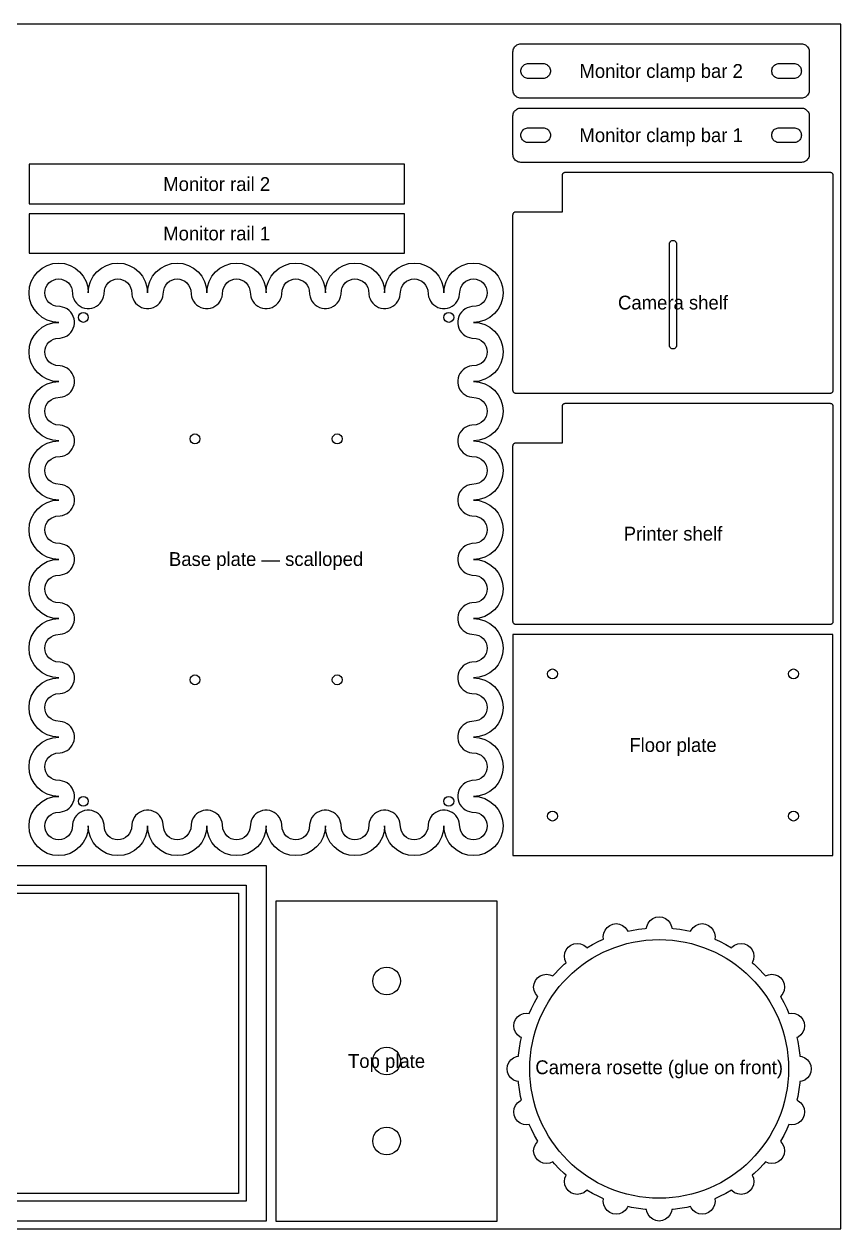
# Model space of a CAD drawing. Header units: millimetres. Extents: x 0 to 2440, y 0 to 1257.
# Drawn here: x 1613 to 2440, y 0 to 1220 of the extents above; entities that cross this region are included whole.
import ezdxf
from ezdxf.enums import TextEntityAlignment as Align

# ---------------------------------------------------------------- set-up
doc = ezdxf.new("R2010")
doc.units = ezdxf.units.MM
for name, color, linetype in [('CUT_INSIDE', 5, 'Continuous'), ('CUT_OUTSIDE', 1, 'Continuous'), ('DRILL_10', 4, 'Continuous'), ('ENGRAVE_V', 2, 'Continuous'), ('LABELS', 7, 'Continuous'), ('SHEET', 8, 'Continuous')]:
    doc.layers.add(name, color=color, linetype=linetype)

msp = doc.modelspace()

# ---------------------------------------------------------------- linework, layer by layer
at = {"layer": 'CUT_INSIDE'}
for points in [[(2138.5, 1180), (2139.479, 1179.936), (2140.441, 1179.744), (2141.37, 1179.429), (2142.25, 1178.995), (2143.066, 1178.45), (2143.803, 1177.803), (2144.45, 1177.066), (2144.995, 1176.25), (2145.429, 1175.37), (2145.744, 1174.441), (2145.936, 1173.479), (2146, 1172.5), (2145.936, 1171.521), (2145.744, 1170.559), (2145.429, 1169.63), (2144.995, 1168.75), (2144.45, 1167.934), (2143.803, 1167.197), (2143.066, 1166.55), (2142.25, 1166.005), (2141.37, 1165.571), (2140.441, 1165.256), (2139.479, 1165.064), (2138.5, 1165), (2123.5, 1165), (2122.521, 1165.064), (2121.559, 1165.256), (2120.63, 1165.571), (2119.75, 1166.005), (2118.934, 1166.55), (2118.197, 1167.197), (2117.55, 1167.934), (2117.005, 1168.75), (2116.571, 1169.63), (2116.256, 1170.559), (2116.064, 1171.521), (2116, 1172.5), (2116.064, 1173.479), (2116.256, 1174.441), (2116.571, 1175.37), (2117.005, 1176.25), (2117.55, 1177.066), (2118.197, 1177.803), (2118.934, 1178.45), (2119.75, 1178.995), (2120.63, 1179.429), (2121.559, 1179.744), (2122.521, 1179.936), (2123.5, 1180)], [(2392.5, 1180), (2393.479, 1179.936), (2394.441, 1179.744), (2395.37, 1179.429), (2396.25, 1178.995), (2397.066, 1178.45), (2397.803, 1177.803), (2398.45, 1177.066), (2398.995, 1176.25), (2399.429, 1175.37), (2399.744, 1174.441), (2399.936, 1173.479), (2400, 1172.5), (2399.936, 1171.521), (2399.744, 1170.559), (2399.429, 1169.63), (2398.995, 1168.75), (2398.45, 1167.934), (2397.803, 1167.197), (2397.066, 1166.55), (2396.25, 1166.005), (2395.37, 1165.571), (2394.441, 1165.256), (2393.479, 1165.064), (2392.5, 1165), (2377.5, 1165), (2376.521, 1165.064), (2375.559, 1165.256), (2374.63, 1165.571), (2373.75, 1166.005), (2372.934, 1166.55), (2372.197, 1167.197), (2371.55, 1167.934), (2371.005, 1168.75), (2370.571, 1169.63), (2370.256, 1170.559), (2370.064, 1171.521), (2370, 1172.5), (2370.064, 1173.479), (2370.256, 1174.441), (2370.571, 1175.37), (2371.005, 1176.25), (2371.55, 1177.066), (2372.197, 1177.803), (2372.934, 1178.45), (2373.75, 1178.995), (2374.63, 1179.429), (2375.559, 1179.744), (2376.521, 1179.936), (2377.5, 1180)], [(2138.5, 1115), (2139.479, 1114.936), (2140.441, 1114.744), (2141.37, 1114.429), (2142.25, 1113.995), (2143.066, 1113.45), (2143.803, 1112.803), (2144.45, 1112.066), (2144.995, 1111.25), (2145.429, 1110.37), (2145.744, 1109.441), (2145.936, 1108.479), (2146, 1107.5), (2145.936, 1106.521), (2145.744, 1105.559), (2145.429, 1104.63), (2144.995, 1103.75), (2144.45, 1102.934), (2143.803, 1102.197), (2143.066, 1101.55), (2142.25, 1101.005), (2141.37, 1100.571), (2140.441, 1100.256), (2139.479, 1100.064), (2138.5, 1100), (2123.5, 1100), (2122.521, 1100.064), (2121.559, 1100.256), (2120.63, 1100.571), (2119.75, 1101.005), (2118.934, 1101.55), (2118.197, 1102.197), (2117.55, 1102.934), (2117.005, 1103.75), (2116.571, 1104.63), (2116.256, 1105.559), (2116.064, 1106.521), (2116, 1107.5), (2116.064, 1108.479), (2116.256, 1109.441), (2116.571, 1110.37), (2117.005, 1111.25), (2117.55, 1112.066), (2118.197, 1112.803), (2118.934, 1113.45), (2119.75, 1113.995), (2120.63, 1114.429), (2121.559, 1114.744), (2122.521, 1114.936), (2123.5, 1115)], [(2392.5, 1115), (2393.479, 1114.936), (2394.441, 1114.744), (2395.37, 1114.429), (2396.25, 1113.995), (2397.066, 1113.45), (2397.803, 1112.803), (2398.45, 1112.066), (2398.995, 1111.25), (2399.429, 1110.37), (2399.744, 1109.441), (2399.936, 1108.479), (2400, 1107.5), (2399.936, 1106.521), (2399.744, 1105.559), (2399.429, 1104.63), (2398.995, 1103.75), (2398.45, 1102.934), (2397.803, 1102.197), (2397.066, 1101.55), (2396.25, 1101.005), (2395.37, 1100.571), (2394.441, 1100.256), (2393.479, 1100.064), (2392.5, 1100), (2377.5, 1100), (2376.521, 1100.064), (2375.559, 1100.256), (2374.63, 1100.571), (2373.75, 1101.005), (2372.934, 1101.55), (2372.197, 1102.197), (2371.55, 1102.934), (2371.005, 1103.75), (2370.571, 1104.63), (2370.256, 1105.559), (2370.064, 1106.521), (2370, 1107.5), (2370.064, 1108.479), (2370.256, 1109.441), (2370.571, 1110.37), (2371.005, 1111.25), (2371.55, 1112.066), (2372.197, 1112.803), (2372.934, 1113.45), (2373.75, 1113.995), (2374.63, 1114.429), (2375.559, 1114.744), (2376.521, 1114.936), (2377.5, 1115)], [(2266.5, 997.5), (2266.53, 997.957), (2266.619, 998.406), (2266.766, 998.839), (2266.969, 999.25), (2267.223, 999.631), (2267.525, 999.975), (2267.869, 1000.277), (2268.25, 1000.531), (2268.661, 1000.734), (2269.094, 1000.881), (2269.543, 1000.97), (2270, 1001), (2270.457, 1000.97), (2270.906, 1000.881), (2271.339, 1000.734), (2271.75, 1000.531), (2272.131, 1000.277), (2272.475, 999.975), (2272.777, 999.631), (2273.031, 999.25), (2273.234, 998.839), (2273.381, 998.406), (2273.47, 997.957), (2273.5, 997.5), (2273.5, 894.5), (2273.47, 894.043), (2273.381, 893.594), (2273.234, 893.161), (2273.031, 892.75), (2272.777, 892.369), (2272.475, 892.025), (2272.131, 891.723), (2271.75, 891.469), (2271.339, 891.266), (2270.906, 891.119), (2270.457, 891.03), (2270, 891), (2269.543, 891.03), (2269.094, 891.119), (2268.661, 891.266), (2268.25, 891.469), (2267.869, 891.723), (2267.525, 892.025), (2267.223, 892.369), (2266.969, 892.75), (2266.766, 893.161), (2266.619, 893.594), (2266.53, 894.043), (2266.5, 894.5)]]:
    msp.add_lwpolyline(points, close=True, dxfattribs=at)
for centre, radius in [((2255.99, 162), 131), ((1979.99, 251), 14), ((1979.99, 170), 14), ((1979.99, 89), 14)]:
    msp.add_circle(centre, radius, dxfattribs=at)
at = {"layer": 'CUT_OUTSIDE'}
for points in [[(2408, 1153), (2407.932, 1151.956), (2407.727, 1150.929), (2407.391, 1149.939), (2406.928, 1149), (2406.347, 1148.13), (2405.657, 1147.343), (2404.87, 1146.653), (2404, 1146.072), (2403.061, 1145.609), (2402.071, 1145.273), (2401.044, 1145.068), (2400, 1145), (2116, 1145), (2114.956, 1145.068), (2113.929, 1145.273), (2112.939, 1145.609), (2112, 1146.072), (2111.13, 1146.653), (2110.343, 1147.343), (2109.653, 1148.13), (2109.072, 1149), (2108.609, 1149.939), (2108.273, 1150.929), (2108.068, 1151.956), (2108, 1153), (2108, 1192), (2108.068, 1193.044), (2108.273, 1194.071), (2108.609, 1195.061), (2109.072, 1196), (2109.653, 1196.87), (2110.343, 1197.657), (2111.13, 1198.347), (2112, 1198.928), (2112.939, 1199.391), (2113.929, 1199.727), (2114.956, 1199.932), (2116, 1200), (2400, 1200), (2401.044, 1199.932), (2402.071, 1199.727), (2403.061, 1199.391), (2404, 1198.928), (2404.87, 1198.347), (2405.657, 1197.657), (2406.347, 1196.87), (2406.928, 1196), (2407.391, 1195.061), (2407.727, 1194.071), (2407.932, 1193.044), (2408, 1192)], [(2408, 1088), (2407.932, 1086.956), (2407.727, 1085.929), (2407.391, 1084.939), (2406.928, 1084), (2406.347, 1083.13), (2405.657, 1082.343), (2404.87, 1081.653), (2404, 1081.072), (2403.061, 1080.609), (2402.071, 1080.273), (2401.044, 1080.068), (2400, 1080), (2116, 1080), (2114.956, 1080.068), (2113.929, 1080.273), (2112.939, 1080.609), (2112, 1081.072), (2111.13, 1081.653), (2110.343, 1082.343), (2109.653, 1083.13), (2109.072, 1084), (2108.609, 1084.939), (2108.273, 1085.929), (2108.068, 1086.956), (2108, 1088), (2108, 1127), (2108.068, 1128.044), (2108.273, 1129.071), (2108.609, 1130.061), (2109.072, 1131), (2109.653, 1131.87), (2110.343, 1132.657), (2111.13, 1133.347), (2112, 1133.928), (2112.939, 1134.391), (2113.929, 1134.727), (2114.956, 1134.932), (2116, 1135), (2400, 1135), (2401.044, 1134.932), (2402.071, 1134.727), (2403.061, 1134.391), (2404, 1133.928), (2404.87, 1133.347), (2405.657, 1132.657), (2406.347, 1131.87), (2406.928, 1131), (2407.391, 1130.061), (2407.727, 1129.071), (2407.932, 1128.044), (2408, 1127)], [(1998, 1038), (1998, 1078), (1618, 1078), (1618, 1038)], [(2157.997, 1030.003), (2158, 1030.074), (2158, 1067), (2158.014, 1067.294), (2158.058, 1067.585), (2158.129, 1067.871), (2158.228, 1068.148), (2158.354, 1068.414), (2158.506, 1068.667), (2158.681, 1068.903), (2158.879, 1069.121), (2159.097, 1069.319), (2159.333, 1069.494), (2159.586, 1069.646), (2159.852, 1069.772), (2160.129, 1069.871), (2160.415, 1069.942), (2160.706, 1069.986), (2161, 1070), (2429, 1070), (2429.294, 1069.986), (2429.585, 1069.942), (2429.871, 1069.871), (2430.148, 1069.772), (2430.414, 1069.646), (2430.667, 1069.494), (2430.903, 1069.319), (2431.121, 1069.121), (2431.319, 1068.903), (2431.494, 1068.667), (2431.646, 1068.414), (2431.772, 1068.148), (2431.871, 1067.871), (2431.942, 1067.585), (2431.986, 1067.294), (2432, 1067), (2432, 849), (2431.986, 848.706), (2431.942, 848.415), (2431.871, 848.129), (2431.772, 847.852), (2431.646, 847.586), (2431.494, 847.333), (2431.319, 847.097), (2431.121, 846.879), (2430.903, 846.681), (2430.667, 846.506), (2430.414, 846.354), (2430.148, 846.228), (2429.871, 846.129), (2429.585, 846.058), (2429.294, 846.014), (2429, 846), (2111, 846), (2110.706, 846.014), (2110.415, 846.058), (2110.129, 846.129), (2109.852, 846.228), (2109.586, 846.354), (2109.333, 846.506), (2109.097, 846.681), (2108.879, 846.879), (2108.681, 847.097), (2108.506, 847.333), (2108.354, 847.586), (2108.228, 847.852), (2108.129, 848.129), (2108.058, 848.415), (2108.014, 848.706), (2108, 849), (2108, 1027), (2108.014, 1027.294), (2108.058, 1027.585), (2108.129, 1027.871), (2108.228, 1028.148), (2108.354, 1028.414), (2108.506, 1028.667), (2108.681, 1028.903), (2108.879, 1029.121), (2109.097, 1029.319), (2109.333, 1029.494), (2109.586, 1029.646), (2109.852, 1029.772), (2110.129, 1029.871), (2110.415, 1029.942), (2110.706, 1029.986), (2111, 1030), (2157.926, 1030)], [(1998, 988), (1998, 1028), (1618, 1028), (1618, 988)], [(2092.944, 664.667), (2095.716, 659.481), (2097.424, 653.853), (2098, 648), (2097.424, 642.147), (2095.716, 636.519), (2092.944, 631.333), (2089.213, 626.787), (2084.667, 623.056), (2079.481, 620.284), (2073.853, 618.576), (2068, 618), (2073.853, 617.424), (2079.481, 615.716), (2084.667, 612.944), (2089.213, 609.213), (2092.944, 604.667), (2095.716, 599.481), (2097.424, 593.853), (2098, 588), (2097.424, 582.147), (2095.716, 576.519), (2092.944, 571.333), (2089.213, 566.787), (2084.667, 563.056), (2079.481, 560.284), (2073.853, 558.576), (2068, 558), (2073.853, 557.424), (2079.481, 555.716), (2084.667, 552.944), (2089.213, 549.213), (2092.944, 544.667), (2095.716, 539.481), (2097.424, 533.853), (2098, 528), (2097.424, 522.147), (2095.716, 516.519), (2092.944, 511.333), (2089.213, 506.787), (2084.667, 503.056), (2079.481, 500.284), (2073.853, 498.576), (2068, 498), (2073.853, 497.424), (2079.481, 495.716), (2084.667, 492.944), (2089.213, 489.213), (2092.944, 484.667), (2095.716, 479.481), (2097.424, 473.853), (2098, 468), (2097.424, 462.147), (2095.716, 456.519), (2092.944, 451.333), (2089.213, 446.787), (2084.667, 443.056), (2079.481, 440.284), (2073.853, 438.576), (2068, 438), (2073.853, 437.424), (2079.481, 435.716), (2084.667, 432.944), (2089.213, 429.213), (2092.944, 424.667), (2095.716, 419.481), (2097.424, 413.853), (2098, 408), (2097.424, 402.147), (2095.716, 396.519), (2092.944, 391.333), (2089.213, 386.787), (2084.667, 383.056), (2079.481, 380.284), (2073.853, 378.576), (2068, 378), (2062.147, 378.576), (2056.519, 380.284), (2051.333, 383.056), (2046.787, 386.787), (2043.056, 391.333), (2040.284, 396.519), (2038.576, 402.147), (2038, 408), (2037.424, 402.147), (2035.716, 396.519), (2032.944, 391.333), (2029.213, 386.787), (2024.667, 383.056), (2019.481, 380.284), (2013.853, 378.576), (2008, 378), (2002.147, 378.576), (1996.519, 380.284), (1991.333, 383.056), (1986.787, 386.787), (1983.056, 391.333), (1980.284, 396.519), (1978.576, 402.147), (1978, 408), (1977.424, 402.147), (1975.716, 396.519), (1972.944, 391.333), (1969.213, 386.787), (1964.667, 383.056), (1959.481, 380.284), (1953.853, 378.576), (1948, 378), (1942.147, 378.576), (1936.519, 380.284), (1931.333, 383.056), (1926.787, 386.787), (1923.056, 391.333), (1920.284, 396.519), (1918.576, 402.147), (1918, 408), (1917.424, 402.147), (1915.716, 396.519), (1912.944, 391.333), (1909.213, 386.787), (1904.667, 383.056), (1899.481, 380.284), (1893.853, 378.576), (1888, 378), (1882.147, 378.576), (1876.519, 380.284), (1871.333, 383.056), (1866.787, 386.787), (1863.056, 391.333), (1860.284, 396.519), (1858.576, 402.147), (1858, 408), (1857.424, 402.147), (1855.716, 396.519), (1852.944, 391.333), (1849.213, 386.787), (1844.667, 383.056), (1839.481, 380.284), (1833.853, 378.576), (1828, 378), (1822.147, 378.576), (1816.519, 380.284), (1811.333, 383.056), (1806.787, 386.787), (1803.056, 391.333), (1800.284, 396.519), (1798.576, 402.147), (1798, 408), (1797.424, 402.147), (1795.716, 396.519), (1792.944, 391.333), (1789.213, 386.787), (1784.667, 383.056), (1779.481, 380.284), (1773.853, 378.576), (1768, 378), (1762.147, 378.576), (1756.519, 380.284), (1751.333, 383.056), (1746.787, 386.787), (1743.056, 391.333), (1740.284, 396.519), (1738.576, 402.147), (1738, 408), (1737.424, 402.147), (1735.716, 396.519), (1732.944, 391.333), (1729.213, 386.787), (1724.667, 383.056), (1719.481, 380.284), (1713.853, 378.576), (1708, 378), (1702.147, 378.576), (1696.519, 380.284), (1691.333, 383.056), (1686.787, 386.787), (1683.056, 391.333), (1680.284, 396.519), (1678.576, 402.147), (1678, 408), (1677.424, 402.147), (1675.716, 396.519), (1672.944, 391.333), (1669.213, 386.787), (1664.667, 383.056), (1659.481, 380.284), (1653.853, 378.576), (1648, 378), (1642.147, 378.576), (1636.519, 380.284), (1631.333, 383.056), (1626.787, 386.787), (1623.056, 391.333), (1620.284, 396.519), (1618.576, 402.147), (1618, 408), (1618.576, 413.853), (1620.284, 419.481), (1623.056, 424.667), (1626.787, 429.213), (1631.333, 432.944), (1636.519, 435.716), (1642.147, 437.424), (1648, 438), (1642.147, 438.576), (1636.519, 440.284), (1631.333, 443.056), (1626.787, 446.787), (1623.056, 451.333), (1620.284, 456.519), (1618.576, 462.147), (1618, 468), (1618.576, 473.853), (1620.284, 479.481), (1623.056, 484.667), (1626.787, 489.213), (1631.333, 492.944), (1636.519, 495.716), (1642.147, 497.424), (1648, 498), (1642.147, 498.576), (1636.519, 500.284), (1631.333, 503.056), (1626.787, 506.787), (1623.056, 511.333), (1620.284, 516.519), (1618.576, 522.147), (1618, 528), (1618.576, 533.853), (1620.284, 539.481), (1623.056, 544.667), (1626.787, 549.213), (1631.333, 552.944), (1636.519, 555.716), (1642.147, 557.424), (1648, 558), (1642.147, 558.576), (1636.519, 560.284), (1631.333, 563.056), (1626.787, 566.787), (1623.056, 571.333), (1620.284, 576.519), (1618.576, 582.147), (1618, 588), (1618.576, 593.853), (1620.284, 599.481), (1623.056, 604.667), (1626.787, 609.213), (1631.333, 612.944), (1636.519, 615.716), (1642.147, 617.424), (1648, 618), (1642.147, 618.576), (1636.519, 620.284), (1631.333, 623.056), (1626.787, 626.787), (1623.056, 631.333), (1620.284, 636.519), (1618.576, 642.147), (1618, 648), (1618.576, 653.853), (1620.284, 659.481), (1623.056, 664.667), (1626.787, 669.213), (1631.333, 672.944), (1636.519, 675.716), (1642.147, 677.424), (1648, 678), (1642.147, 678.576), (1636.519, 680.284), (1631.333, 683.056), (1626.787, 686.787), (1623.056, 691.333), (1620.284, 696.519), (1618.576, 702.147), (1618, 708), (1618.576, 713.853), (1620.284, 719.481), (1623.056, 724.667), (1626.787, 729.213), (1631.333, 732.944), (1636.519, 735.716), (1642.147, 737.424), (1648, 738), (1642.147, 738.576), (1636.519, 740.284), (1631.333, 743.056), (1626.787, 746.787), (1623.056, 751.333), (1620.284, 756.519), (1618.576, 762.147), (1618, 768), (1618.576, 773.853), (1620.284, 779.481), (1623.056, 784.667), (1626.787, 789.213), (1631.333, 792.944), (1636.519, 795.716), (1642.147, 797.424), (1648, 798), (1642.147, 798.576), (1636.519, 800.284), (1631.333, 803.056), (1626.787, 806.787), (1623.056, 811.333), (1620.284, 816.519), (1618.576, 822.147), (1618, 828), (1618.576, 833.853), (1620.284, 839.481), (1623.056, 844.667), (1626.787, 849.213), (1631.333, 852.944), (1636.519, 855.716), (1642.147, 857.424), (1648, 858), (1642.147, 858.576), (1636.519, 860.284), (1631.333, 863.056), (1626.787, 866.787), (1623.056, 871.333), (1620.284, 876.519), (1618.576, 882.147), (1618, 888), (1618.576, 893.853), (1620.284, 899.481), (1623.056, 904.667), (1626.787, 909.213), (1631.333, 912.944), (1636.519, 915.716), (1642.147, 917.424), (1648, 918), (1642.147, 918.576), (1636.519, 920.284), (1631.333, 923.056), (1626.787, 926.787), (1623.056, 931.333), (1620.284, 936.519), (1618.576, 942.147), (1618, 948), (1618.576, 953.853), (1620.284, 959.481), (1623.056, 964.667), (1626.787, 969.213), (1631.333, 972.944), (1636.519, 975.716), (1642.147, 977.424), (1648, 978), (1653.853, 977.424), (1659.481, 975.716), (1664.667, 972.944), (1669.213, 969.213), (1672.944, 964.667), (1675.716, 959.481), (1677.424, 953.853), (1678, 948), (1678.576, 953.853), (1680.284, 959.481), (1683.056, 964.667), (1686.787, 969.213), (1691.333, 972.944), (1696.519, 975.716), (1702.147, 977.424), (1708, 978), (1713.853, 977.424), (1719.481, 975.716), (1724.667, 972.944), (1729.213, 969.213), (1732.944, 964.667), (1735.716, 959.481), (1737.424, 953.853), (1738, 948), (1738.576, 953.853), (1740.284, 959.481), (1743.056, 964.667), (1746.787, 969.213), (1751.333, 972.944), (1756.519, 975.716), (1762.147, 977.424), (1768, 978), (1773.853, 977.424), (1779.481, 975.716), (1784.667, 972.944), (1789.213, 969.213), (1792.944, 964.667), (1795.716, 959.481), (1797.424, 953.853), (1798, 948), (1798.576, 953.853), (1800.284, 959.481), (1803.056, 964.667), (1806.787, 969.213), (1811.333, 972.944), (1816.519, 975.716), (1822.147, 977.424), (1828, 978), (1833.853, 977.424), (1839.481, 975.716), (1844.667, 972.944), (1849.213, 969.213), (1852.944, 964.667), (1855.716, 959.481), (1857.424, 953.853), (1858, 948), (1858.576, 953.853), (1860.284, 959.481), (1863.056, 964.667), (1866.787, 969.213), (1871.333, 972.944), (1876.519, 975.716), (1882.147, 977.424), (1888, 978), (1893.853, 977.424), (1899.481, 975.716), (1904.667, 972.944), (1909.213, 969.213), (1912.944, 964.667), (1915.716, 959.481), (1917.424, 953.853), (1918, 948), (1918.576, 953.853), (1920.284, 959.481), (1923.056, 964.667), (1926.787, 969.213), (1931.333, 972.944), (1936.519, 975.716), (1942.147, 977.424), (1948, 978), (1953.853, 977.424), (1959.481, 975.716), (1964.667, 972.944), (1969.213, 969.213), (1972.944, 964.667), (1975.716, 959.481), (1977.424, 953.853), (1978, 948), (1978.576, 953.853), (1980.284, 959.481), (1983.056, 964.667), (1986.787, 969.213), (1991.333, 972.944), (1996.519, 975.716), (2002.147, 977.424), (2008, 978), (2013.853, 977.424), (2019.481, 975.716), (2024.667, 972.944), (2029.213, 969.213), (2032.944, 964.667), (2035.716, 959.481), (2037.424, 953.853), (2038, 948), (2038.576, 953.853), (2040.284, 959.481), (2043.056, 964.667), (2046.787, 969.213), (2051.333, 972.944), (2056.519, 975.716), (2062.147, 977.424), (2068, 978), (2073.853, 977.424), (2079.481, 975.716), (2084.667, 972.944), (2089.213, 969.213), (2092.944, 964.667), (2095.716, 959.481), (2097.424, 953.853), (2098, 948), (2097.424, 942.147), (2095.716, 936.519), (2092.944, 931.333), (2089.213, 926.787), (2084.667, 923.056), (2079.481, 920.284), (2073.853, 918.576), (2068, 918), (2073.853, 917.424), (2079.481, 915.716), (2084.667, 912.944), (2089.213, 909.213), (2092.944, 904.667), (2095.716, 899.481), (2097.424, 893.853), (2098, 888), (2097.424, 882.147), (2095.716, 876.519), (2092.944, 871.333), (2089.213, 866.787), (2084.667, 863.056), (2079.481, 860.284), (2073.853, 858.576), (2068, 858), (2073.853, 857.424), (2079.481, 855.716), (2084.667, 852.944), (2089.213, 849.213), (2092.944, 844.667), (2095.716, 839.481), (2097.424, 833.853), (2098, 828), (2097.424, 822.147), (2095.716, 816.519), (2092.944, 811.333), (2089.213, 806.787), (2084.667, 803.056), (2079.481, 800.284), (2073.853, 798.576), (2068, 798), (2073.853, 797.424), (2079.481, 795.716), (2084.667, 792.944), (2089.213, 789.213), (2092.944, 784.667), (2095.716, 779.481), (2097.424, 773.853), (2098, 768), (2097.424, 762.147), (2095.716, 756.519), (2092.944, 751.333), (2089.213, 746.787), (2084.667, 743.056), (2079.481, 740.284), (2073.853, 738.576), (2068, 738), (2073.853, 737.424), (2079.481, 735.716), (2084.667, 732.944), (2089.213, 729.213), (2092.944, 724.667), (2095.716, 719.481), (2097.424, 713.853), (2098, 708), (2097.424, 702.147), (2095.716, 696.519), (2092.944, 691.333), (2089.213, 686.787), (2084.667, 683.056), (2079.481, 680.284), (2073.853, 678.576), (2068, 678), (2073.853, 677.424), (2079.481, 675.716), (2084.667, 672.944), (2089.213, 669.213)], [(2157.997, 796.003), (2158, 796.074), (2158, 833), (2158.014, 833.294), (2158.058, 833.585), (2158.129, 833.871), (2158.228, 834.148), (2158.354, 834.414), (2158.506, 834.667), (2158.681, 834.903), (2158.879, 835.121), (2159.097, 835.319), (2159.333, 835.494), (2159.586, 835.646), (2159.852, 835.772), (2160.129, 835.871), (2160.415, 835.942), (2160.706, 835.986), (2161, 836), (2429, 836), (2429.294, 835.986), (2429.585, 835.942), (2429.871, 835.871), (2430.148, 835.772), (2430.414, 835.646), (2430.667, 835.494), (2430.903, 835.319), (2431.121, 835.121), (2431.319, 834.903), (2431.494, 834.667), (2431.646, 834.414), (2431.772, 834.148), (2431.871, 833.871), (2431.942, 833.585), (2431.986, 833.294), (2432, 833), (2432, 615), (2431.986, 614.706), (2431.942, 614.415), (2431.871, 614.129), (2431.772, 613.852), (2431.646, 613.586), (2431.494, 613.333), (2431.319, 613.097), (2431.121, 612.879), (2430.903, 612.681), (2430.667, 612.506), (2430.414, 612.354), (2430.148, 612.228), (2429.871, 612.129), (2429.585, 612.058), (2429.294, 612.014), (2429, 612), (2111, 612), (2110.706, 612.014), (2110.415, 612.058), (2110.129, 612.129), (2109.852, 612.228), (2109.586, 612.354), (2109.333, 612.506), (2109.097, 612.681), (2108.879, 612.879), (2108.681, 613.097), (2108.506, 613.333), (2108.354, 613.586), (2108.228, 613.852), (2108.129, 614.129), (2108.058, 614.415), (2108.014, 614.706), (2108, 615), (2108, 793), (2108.014, 793.294), (2108.058, 793.585), (2108.129, 793.871), (2108.228, 794.148), (2108.354, 794.414), (2108.506, 794.667), (2108.681, 794.903), (2108.879, 795.121), (2109.097, 795.319), (2109.333, 795.494), (2109.586, 795.646), (2109.852, 795.772), (2110.129, 795.871), (2110.415, 795.942), (2110.706, 795.986), (2111, 796), (2157.926, 796)], [(2432, 378), (2432, 602), (2108, 602), (2108, 378)], [(2091.99, 332), (1867.99, 332), (1867.99, 8), (2091.99, 8)], [(2262.49, 9.742), (2259.355, 8.443), (2255.99, 8), (2252.626, 8.443), (2249.49, 9.742), (2246.798, 11.808), (2244.732, 14.5), (2243.433, 17.635), (2243.175, 19.6), (2241.974, 19.689), (2235.008, 20.548), (2228.093, 21.748), (2224.185, 22.625), (2223.677, 21.401), (2221.611, 18.709), (2218.919, 16.643), (2215.784, 15.344), (2212.419, 14.901), (2209.054, 15.344), (2205.919, 16.643), (2203.227, 18.709), (2201.161, 21.401), (2199.862, 24.536), (2199.419, 27.901), (2199.768, 30.55), (2194.85, 32.73), (2188.581, 35.885), (2182.682, 39.227), (2182.305, 38.736), (2179.613, 36.67), (2176.477, 35.372), (2173.113, 34.929), (2169.748, 35.372), (2166.613, 36.67), (2163.92, 38.736), (2161.854, 41.429), (2160.556, 44.564), (2160.113, 47.929), (2160.556, 51.293), (2161.848, 54.413), (2159.958, 56.044), (2154.874, 60.884), (2150.034, 65.967), (2148.404, 67.858), (2145.284, 66.565), (2141.919, 66.122), (2138.554, 66.565), (2135.419, 67.864), (2132.727, 69.93), (2130.661, 72.622), (2129.362, 75.758), (2128.919, 79.122), (2129.362, 82.487), (2130.661, 85.622), (2132.727, 88.315), (2133.217, 88.691), (2129.876, 94.59), (2126.72, 100.86), (2124.54, 105.777), (2121.892, 105.429), (2118.527, 105.872), (2115.392, 107.17), (2112.699, 109.236), (2110.633, 111.929), (2109.334, 115.064), (2108.892, 118.429), (2109.334, 121.793), (2110.633, 124.929), (2112.699, 127.621), (2115.392, 129.687), (2116.616, 130.194), (2115.738, 134.102), (2114.538, 141.018), (2113.679, 147.984), (2113.59, 149.184), (2111.626, 149.443), (2108.49, 150.742), (2105.798, 152.808), (2103.732, 155.5), (2102.433, 158.635), (2101.99, 162), (2102.433, 165.365), (2103.732, 168.5), (2105.798, 171.192), (2108.49, 173.258), (2111.626, 174.557), (2113.59, 174.816), (2113.679, 176.016), (2114.538, 182.982), (2115.738, 189.898), (2116.616, 193.806), (2115.392, 194.313), (2112.699, 196.379), (2110.633, 199.071), (2109.334, 202.207), (2108.892, 205.571), (2109.334, 208.936), (2110.633, 212.071), (2112.699, 214.764), (2115.392, 216.83), (2118.527, 218.128), (2121.892, 218.571), (2124.54, 218.223), (2126.72, 223.14), (2129.876, 229.41), (2133.217, 235.309), (2132.727, 235.685), (2130.661, 238.378), (2129.362, 241.513), (2128.919, 244.878), (2129.362, 248.242), (2130.661, 251.378), (2132.727, 254.07), (2135.419, 256.136), (2138.554, 257.435), (2141.919, 257.878), (2145.284, 257.435), (2148.404, 256.142), (2150.034, 258.033), (2154.874, 263.116), (2159.958, 267.956), (2161.848, 269.587), (2160.556, 272.707), (2160.113, 276.071), (2160.556, 279.436), (2161.854, 282.571), (2163.92, 285.264), (2166.613, 287.33), (2169.748, 288.628), (2173.113, 289.071), (2176.477, 288.628), (2179.613, 287.33), (2182.305, 285.264), (2182.682, 284.773), (2188.581, 288.115), (2194.85, 291.27), (2199.768, 293.45), (2199.419, 296.099), (2199.862, 299.464), (2201.161, 302.599), (2203.227, 305.291), (2205.919, 307.357), (2209.054, 308.656), (2212.419, 309.099), (2215.784, 308.656), (2218.919, 307.357), (2221.611, 305.291), (2223.677, 302.599), (2224.185, 301.375), (2228.093, 302.252), (2235.008, 303.452), (2241.974, 304.311), (2243.175, 304.4), (2243.433, 306.365), (2244.732, 309.5), (2246.798, 312.192), (2249.49, 314.258), (2252.626, 315.557), (2255.99, 316), (2259.355, 315.557), (2262.49, 314.258), (2265.183, 312.192), (2267.249, 309.5), (2268.548, 306.365), (2268.806, 304.4), (2270.007, 304.311), (2276.973, 303.452), (2283.888, 302.252), (2287.796, 301.375), (2288.304, 302.599), (2290.369, 305.291), (2293.062, 307.357), (2296.197, 308.656), (2299.562, 309.099), (2302.927, 308.656), (2306.062, 307.357), (2308.754, 305.291), (2310.82, 302.599), (2312.119, 299.464), (2312.562, 296.099), (2312.213, 293.45), (2317.131, 291.27), (2323.4, 288.115), (2329.299, 284.773), (2329.676, 285.264), (2332.368, 287.33), (2335.504, 288.628), (2338.868, 289.071), (2342.233, 288.628), (2345.368, 287.33), (2348.061, 285.264), (2350.127, 282.571), (2351.425, 279.436), (2351.868, 276.071), (2351.425, 272.707), (2350.133, 269.587), (2352.023, 267.956), (2357.107, 263.116), (2361.946, 258.033), (2363.577, 256.142), (2366.697, 257.435), (2370.062, 257.878), (2373.427, 257.435), (2376.562, 256.136), (2379.254, 254.07), (2381.32, 251.378), (2382.619, 248.242), (2383.062, 244.878), (2382.619, 241.513), (2381.32, 238.378), (2379.254, 235.685), (2378.763, 235.309), (2382.105, 229.41), (2385.261, 223.14), (2387.441, 218.223), (2390.089, 218.571), (2393.454, 218.128), (2396.589, 216.83), (2399.282, 214.764), (2401.348, 212.071), (2402.646, 208.936), (2403.089, 205.571), (2402.646, 202.207), (2401.348, 199.071), (2399.282, 196.379), (2396.589, 194.313), (2395.365, 193.806), (2396.243, 189.898), (2397.443, 182.982), (2398.302, 176.016), (2398.39, 174.816), (2400.355, 174.557), (2403.49, 173.258), (2406.183, 171.192), (2408.249, 168.5), (2409.548, 165.365), (2409.99, 162), (2409.548, 158.635), (2408.249, 155.5), (2406.183, 152.808), (2403.49, 150.742), (2400.355, 149.443), (2398.39, 149.184), (2398.302, 147.984), (2397.443, 141.018), (2396.243, 134.102), (2395.365, 130.194), (2396.589, 129.687), (2399.282, 127.621), (2401.348, 124.929), (2402.646, 121.793), (2403.089, 118.429), (2402.646, 115.064), (2401.348, 111.929), (2399.282, 109.236), (2396.589, 107.17), (2393.454, 105.872), (2390.089, 105.429), (2387.441, 105.777), (2385.261, 100.86), (2382.105, 94.59), (2378.763, 88.691), (2379.254, 88.315), (2381.32, 85.622), (2382.619, 82.487), (2383.062, 79.122), (2382.619, 75.758), (2381.32, 72.622), (2379.254, 69.93), (2376.562, 67.864), (2373.427, 66.565), (2370.062, 66.122), (2366.697, 66.565), (2363.577, 67.858), (2361.946, 65.967), (2357.107, 60.884), (2352.023, 56.044), (2350.133, 54.413), (2351.425, 51.293), (2351.868, 47.929), (2351.425, 44.564), (2350.127, 41.429), (2348.061, 38.736), (2345.368, 36.67), (2342.233, 35.372), (2338.868, 34.929), (2335.504, 35.372), (2332.368, 36.67), (2329.676, 38.736), (2329.299, 39.227), (2323.4, 35.885), (2317.131, 32.73), (2312.213, 30.55), (2312.562, 27.901), (2312.119, 24.536), (2310.82, 21.401), (2308.754, 18.709), (2306.062, 16.643), (2302.927, 15.344), (2299.562, 14.901), (2296.197, 15.344), (2293.062, 16.643), (2290.369, 18.709), (2288.304, 21.401), (2287.796, 22.625), (2283.888, 21.748), (2276.973, 20.548), (2270.007, 19.689), (2268.806, 19.6), (2268.548, 17.635), (2267.249, 14.5), (2265.183, 11.808)]]:
    msp.add_lwpolyline(points, close=True, dxfattribs=at)
msp.add_lwpolyline([(217.995, 368), (1857.966, 368), (1857.989, 367.999), (1857.99, 367.975), (1857.99, 8.025), (1857.989, 8.001), (1857.966, 8), (217.995, 8)], dxfattribs=at)
at = {"layer": 'DRILL_10'}
for centre in [(1673, 923), (2043, 923), (1786, 800), (1930, 800), (2148, 562), (2392, 562), (1786, 556), (1930, 556), (1673, 433), (2043, 433), (2148, 418), (2392, 418)]:
    msp.add_circle(centre, 5, dxfattribs=at)
at = {"layer": 'ENGRAVE_V'}
msp.add_lwpolyline([(2079.576, 655.735), (2080.863, 653.328), (2081.655, 650.716), (2081.923, 648), (2081.655, 645.284), (2080.863, 642.672), (2079.576, 640.265), (2077.845, 638.155), (2075.735, 636.424), (2073.328, 635.137), (2070.716, 634.345), (2066.432, 633.923), (2063.992, 633.49), (2061.649, 632.685), (2059.458, 631.529), (2057.471, 630.048), (2055.737, 628.278), (2054.298, 626.261), (2053.186, 624.046), (2052.431, 621.687), (2052.048, 619.239), (2052.048, 616.761), (2052.431, 614.313), (2053.186, 611.954), (2054.298, 609.739), (2055.737, 607.722), (2057.471, 605.952), (2059.458, 604.471), (2061.649, 603.315), (2063.992, 602.51), (2066.432, 602.077), (2070.716, 601.655), (2073.328, 600.863), (2075.735, 599.576), (2077.845, 597.845), (2079.576, 595.735), (2080.863, 593.328), (2081.655, 590.716), (2081.923, 588), (2081.655, 585.284), (2080.863, 582.672), (2079.576, 580.265), (2077.845, 578.155), (2075.735, 576.424), (2073.328, 575.137), (2070.716, 574.345), (2066.432, 573.923), (2063.992, 573.49), (2061.649, 572.685), (2059.458, 571.529), (2057.471, 570.048), (2055.737, 568.278), (2054.298, 566.261), (2053.186, 564.046), (2052.431, 561.687), (2052.048, 559.239), (2052.048, 556.761), (2052.431, 554.313), (2053.186, 551.954), (2054.298, 549.739), (2055.737, 547.722), (2057.471, 545.952), (2059.458, 544.471), (2061.649, 543.315), (2063.992, 542.51), (2066.432, 542.077), (2070.716, 541.655), (2073.328, 540.863), (2075.735, 539.576), (2077.845, 537.845), (2079.576, 535.735), (2080.863, 533.328), (2081.655, 530.716), (2081.923, 528), (2081.655, 525.284), (2080.863, 522.672), (2079.576, 520.265), (2077.845, 518.155), (2075.735, 516.424), (2073.328, 515.137), (2070.716, 514.345), (2066.432, 513.923), (2063.992, 513.49), (2061.649, 512.685), (2059.458, 511.529), (2057.471, 510.048), (2055.737, 508.278), (2054.298, 506.261), (2053.186, 504.046), (2052.431, 501.687), (2052.048, 499.239), (2052.048, 496.761), (2052.431, 494.313), (2053.186, 491.954), (2054.298, 489.739), (2055.737, 487.722), (2057.471, 485.952), (2059.458, 484.471), (2061.649, 483.315), (2063.992, 482.51), (2066.432, 482.077), (2070.716, 481.655), (2073.328, 480.863), (2075.735, 479.576), (2077.845, 477.845), (2079.576, 475.735), (2080.863, 473.328), (2081.655, 470.716), (2081.923, 468), (2081.655, 465.284), (2080.863, 462.672), (2079.576, 460.265), (2077.845, 458.155), (2075.735, 456.424), (2073.328, 455.137), (2070.716, 454.345), (2066.432, 453.923), (2063.992, 453.49), (2061.649, 452.685), (2059.458, 451.529), (2057.471, 450.048), (2055.737, 448.278), (2054.298, 446.261), (2053.186, 444.046), (2052.431, 441.687), (2052.048, 439.239), (2052.048, 436.761), (2052.431, 434.313), (2053.186, 431.954), (2054.298, 429.739), (2055.737, 427.722), (2057.471, 425.952), (2059.458, 424.471), (2061.649, 423.315), (2063.992, 422.51), (2066.432, 422.077), (2070.716, 421.655), (2073.328, 420.863), (2075.735, 419.576), (2077.845, 417.845), (2079.576, 415.735), (2080.863, 413.328), (2081.655, 410.716), (2081.923, 408), (2081.655, 405.284), (2080.863, 402.672), (2079.576, 400.265), (2077.845, 398.155), (2075.735, 396.424), (2073.328, 395.137), (2070.716, 394.345), (2068, 394.077), (2065.284, 394.345), (2062.672, 395.137), (2060.265, 396.424), (2058.155, 398.155), (2056.424, 400.265), (2055.137, 402.672), (2054.345, 405.284), (2053.923, 409.568), (2053.49, 412.008), (2052.685, 414.351), (2051.529, 416.542), (2050.048, 418.529), (2048.278, 420.263), (2046.261, 421.702), (2044.046, 422.814), (2041.687, 423.569), (2039.239, 423.952), (2036.761, 423.952), (2034.313, 423.569), (2031.954, 422.814), (2029.739, 421.702), (2027.722, 420.263), (2025.952, 418.529), (2024.471, 416.542), (2023.315, 414.351), (2022.51, 412.008), (2022.077, 409.568), (2021.655, 405.284), (2020.863, 402.672), (2019.576, 400.265), (2017.845, 398.155), (2015.735, 396.424), (2013.328, 395.137), (2010.716, 394.345), (2008, 394.077), (2005.284, 394.345), (2002.672, 395.137), (2000.265, 396.424), (1998.155, 398.155), (1996.424, 400.265), (1995.137, 402.672), (1994.345, 405.284), (1993.923, 409.568), (1993.49, 412.008), (1992.685, 414.351), (1991.529, 416.542), (1990.048, 418.529), (1988.278, 420.263), (1986.261, 421.702), (1984.046, 422.814), (1981.687, 423.569), (1979.239, 423.952), (1976.761, 423.952), (1974.313, 423.569), (1971.954, 422.814), (1969.739, 421.702), (1967.722, 420.263), (1965.952, 418.529), (1964.471, 416.542), (1963.315, 414.351), (1962.51, 412.008), (1962.077, 409.568), (1961.655, 405.284), (1960.863, 402.672), (1959.576, 400.265), (1957.845, 398.155), (1955.735, 396.424), (1953.328, 395.137), (1950.716, 394.345), (1948, 394.077), (1945.284, 394.345), (1942.672, 395.137), (1940.265, 396.424), (1938.155, 398.155), (1936.424, 400.265), (1935.137, 402.672), (1934.345, 405.284), (1933.923, 409.568), (1933.49, 412.008), (1932.685, 414.351), (1931.529, 416.542), (1930.048, 418.529), (1928.278, 420.263), (1926.261, 421.702), (1924.046, 422.814), (1921.687, 423.569), (1919.239, 423.952), (1916.761, 423.952), (1914.313, 423.569), (1911.954, 422.814), (1909.739, 421.702), (1907.722, 420.263), (1905.952, 418.529), (1904.471, 416.542), (1903.315, 414.351), (1902.51, 412.008), (1902.077, 409.568), (1901.655, 405.284), (1900.863, 402.672), (1899.576, 400.265), (1897.845, 398.155), (1895.735, 396.424), (1893.328, 395.137), (1890.716, 394.345), (1888, 394.077), (1885.284, 394.345), (1882.672, 395.137), (1880.265, 396.424), (1878.155, 398.155), (1876.424, 400.265), (1875.137, 402.672), (1874.345, 405.284), (1873.923, 409.568), (1873.49, 412.008), (1872.685, 414.351), (1871.529, 416.542), (1870.048, 418.529), (1868.278, 420.263), (1866.261, 421.702), (1864.046, 422.814), (1861.687, 423.569), (1859.239, 423.952), (1856.761, 423.952), (1854.313, 423.569), (1851.954, 422.814), (1849.739, 421.702), (1847.722, 420.263), (1845.952, 418.529), (1844.471, 416.542), (1843.315, 414.351), (1842.51, 412.008), (1842.077, 409.568), (1841.655, 405.284), (1840.863, 402.672), (1839.576, 400.265), (1837.845, 398.155), (1835.735, 396.424), (1833.328, 395.137), (1830.716, 394.345), (1828, 394.077), (1825.284, 394.345), (1822.672, 395.137), (1820.265, 396.424), (1818.155, 398.155), (1816.424, 400.265), (1815.137, 402.672), (1814.345, 405.284), (1813.923, 409.568), (1813.49, 412.008), (1812.685, 414.351), (1811.529, 416.542), (1810.048, 418.529), (1808.278, 420.263), (1806.261, 421.702), (1804.046, 422.814), (1801.687, 423.569), (1799.239, 423.952), (1796.761, 423.952), (1794.313, 423.569), (1791.954, 422.814), (1789.739, 421.702), (1787.722, 420.263), (1785.952, 418.529), (1784.471, 416.542), (1783.315, 414.351), (1782.51, 412.008), (1782.077, 409.568), (1781.655, 405.284), (1780.863, 402.672), (1779.576, 400.265), (1777.845, 398.155), (1775.735, 396.424), (1773.328, 395.137), (1770.716, 394.345), (1768, 394.077), (1765.284, 394.345), (1762.672, 395.137), (1760.265, 396.424), (1758.155, 398.155), (1756.424, 400.265), (1755.137, 402.672), (1754.345, 405.284), (1753.923, 409.568), (1753.49, 412.008), (1752.685, 414.351), (1751.529, 416.542), (1750.048, 418.529), (1748.278, 420.263), (1746.261, 421.702), (1744.046, 422.814), (1741.687, 423.569), (1739.239, 423.952), (1736.761, 423.952), (1734.313, 423.569), (1731.954, 422.814), (1729.739, 421.702), (1727.722, 420.263), (1725.952, 418.529), (1724.471, 416.542), (1723.315, 414.351), (1722.51, 412.008), (1722.077, 409.568), (1721.655, 405.284), (1720.863, 402.672), (1719.576, 400.265), (1717.845, 398.155), (1715.735, 396.424), (1713.328, 395.137), (1710.716, 394.345), (1708, 394.077), (1705.284, 394.345), (1702.672, 395.137), (1700.265, 396.424), (1698.155, 398.155), (1696.424, 400.265), (1695.137, 402.672), (1694.345, 405.284), (1693.923, 409.568), (1693.49, 412.008), (1692.685, 414.351), (1691.529, 416.542), (1690.048, 418.529), (1688.278, 420.263), (1686.261, 421.702), (1684.046, 422.814), (1681.687, 423.569), (1679.239, 423.952), (1676.761, 423.952), (1674.313, 423.569), (1671.954, 422.814), (1669.739, 421.702), (1667.722, 420.263), (1665.952, 418.529), (1664.471, 416.542), (1663.315, 414.351), (1662.51, 412.008), (1662.077, 409.568), (1661.655, 405.284), (1660.863, 402.672), (1659.576, 400.265), (1657.845, 398.155), (1655.735, 396.424), (1653.328, 395.137), (1650.716, 394.345), (1648, 394.077), (1645.284, 394.345), (1642.672, 395.137), (1640.265, 396.424), (1638.155, 398.155), (1636.424, 400.265), (1635.137, 402.672), (1634.345, 405.284), (1634.077, 408), (1634.345, 410.716), (1635.137, 413.328), (1636.424, 415.735), (1638.155, 417.845), (1640.265, 419.576), (1642.672, 420.863), (1645.284, 421.655), (1649.568, 422.077), (1652.008, 422.51), (1654.351, 423.315), (1656.542, 424.471), (1658.529, 425.952), (1660.263, 427.722), (1661.702, 429.739), (1662.814, 431.954), (1663.569, 434.313), (1663.952, 436.761), (1663.952, 439.239), (1663.569, 441.687), (1662.814, 444.046), (1661.702, 446.261), (1660.263, 448.278), (1658.529, 450.048), (1656.542, 451.529), (1654.351, 452.685), (1652.008, 453.49), (1649.568, 453.923), (1645.284, 454.345), (1642.672, 455.137), (1640.265, 456.424), (1638.155, 458.155), (1636.424, 460.265), (1635.137, 462.672), (1634.345, 465.284), (1634.077, 468), (1634.345, 470.716), (1635.137, 473.328), (1636.424, 475.735), (1638.155, 477.845), (1640.265, 479.576), (1642.672, 480.863), (1645.284, 481.655), (1649.568, 482.077), (1652.008, 482.51), (1654.351, 483.315), (1656.542, 484.471), (1658.529, 485.952), (1660.263, 487.722), (1661.702, 489.739), (1662.814, 491.954), (1663.569, 494.313), (1663.952, 496.761), (1663.952, 499.239), (1663.569, 501.687), (1662.814, 504.046), (1661.702, 506.261), (1660.263, 508.278), (1658.529, 510.048), (1656.542, 511.529), (1654.351, 512.685), (1652.008, 513.49), (1649.568, 513.923), (1645.284, 514.345), (1642.672, 515.137), (1640.265, 516.424), (1638.155, 518.155), (1636.424, 520.265), (1635.137, 522.672), (1634.345, 525.284), (1634.077, 528), (1634.345, 530.716), (1635.137, 533.328), (1636.424, 535.735), (1638.155, 537.845), (1640.265, 539.576), (1642.672, 540.863), (1645.284, 541.655), (1649.568, 542.077), (1652.008, 542.51), (1654.351, 543.315), (1656.542, 544.471), (1658.529, 545.952), (1660.263, 547.722), (1661.702, 549.739), (1662.814, 551.954), (1663.569, 554.313), (1663.952, 556.761), (1663.952, 559.239), (1663.569, 561.687), (1662.814, 564.046), (1661.702, 566.261), (1660.263, 568.278), (1658.529, 570.048), (1656.542, 571.529), (1654.351, 572.685), (1652.008, 573.49), (1649.568, 573.923), (1645.284, 574.345), (1642.672, 575.137), (1640.265, 576.424), (1638.155, 578.155), (1636.424, 580.265), (1635.137, 582.672), (1634.345, 585.284), (1634.077, 588), (1634.345, 590.716), (1635.137, 593.328), (1636.424, 595.735), (1638.155, 597.845), (1640.265, 599.576), (1642.672, 600.863), (1645.284, 601.655), (1649.568, 602.077), (1652.008, 602.51), (1654.351, 603.315), (1656.542, 604.471), (1658.529, 605.952), (1660.263, 607.722), (1661.702, 609.739), (1662.814, 611.954), (1663.569, 614.313), (1663.952, 616.761), (1663.952, 619.239), (1663.569, 621.687), (1662.814, 624.046), (1661.702, 626.261), (1660.263, 628.278), (1658.529, 630.048), (1656.542, 631.529), (1654.351, 632.685), (1652.008, 633.49), (1649.568, 633.923), (1645.284, 634.345), (1642.672, 635.137), (1640.265, 636.424), (1638.155, 638.155), (1636.424, 640.265), (1635.137, 642.672), (1634.345, 645.284), (1634.077, 648), (1634.345, 650.716), (1635.137, 653.328), (1636.424, 655.735), (1638.155, 657.845), (1640.265, 659.576), (1642.672, 660.863), (1645.284, 661.655), (1649.568, 662.077), (1652.008, 662.51), (1654.351, 663.315), (1656.542, 664.471), (1658.529, 665.952), (1660.263, 667.722), (1661.702, 669.739), (1662.814, 671.954), (1663.569, 674.313), (1663.952, 676.761), (1663.952, 679.239), (1663.569, 681.687), (1662.814, 684.046), (1661.702, 686.261), (1660.263, 688.278), (1658.529, 690.048), (1656.542, 691.529), (1654.351, 692.685), (1652.008, 693.49), (1649.568, 693.923), (1645.284, 694.345), (1642.672, 695.137), (1640.265, 696.424), (1638.155, 698.155), (1636.424, 700.265), (1635.137, 702.672), (1634.345, 705.284), (1634.077, 708), (1634.345, 710.716), (1635.137, 713.328), (1636.424, 715.735), (1638.155, 717.845), (1640.265, 719.576), (1642.672, 720.863), (1645.284, 721.655), (1649.568, 722.077), (1652.008, 722.51), (1654.351, 723.315), (1656.542, 724.471), (1658.529, 725.952), (1660.263, 727.722), (1661.702, 729.739), (1662.814, 731.954), (1663.569, 734.313), (1663.952, 736.761), (1663.952, 739.239), (1663.569, 741.687), (1662.814, 744.046), (1661.702, 746.261), (1660.263, 748.278), (1658.529, 750.048), (1656.542, 751.529), (1654.351, 752.685), (1652.008, 753.49), (1649.568, 753.923), (1645.284, 754.345), (1642.672, 755.137), (1640.265, 756.424), (1638.155, 758.155), (1636.424, 760.265), (1635.137, 762.672), (1634.345, 765.284), (1634.077, 768), (1634.345, 770.716), (1635.137, 773.328), (1636.424, 775.735), (1638.155, 777.845), (1640.265, 779.576), (1642.672, 780.863), (1645.284, 781.655), (1649.568, 782.077), (1652.008, 782.51), (1654.351, 783.315), (1656.542, 784.471), (1658.529, 785.952), (1660.263, 787.722), (1661.702, 789.739), (1662.814, 791.954), (1663.569, 794.313), (1663.952, 796.761), (1663.952, 799.239), (1663.569, 801.687), (1662.814, 804.046), (1661.702, 806.261), (1660.263, 808.278), (1658.529, 810.048), (1656.542, 811.529), (1654.351, 812.685), (1652.008, 813.49), (1649.568, 813.923), (1645.284, 814.345), (1642.672, 815.137), (1640.265, 816.424), (1638.155, 818.155), (1636.424, 820.265), (1635.137, 822.672), (1634.345, 825.284), (1634.077, 828), (1634.345, 830.716), (1635.137, 833.328), (1636.424, 835.735), (1638.155, 837.845), (1640.265, 839.576), (1642.672, 840.863), (1645.284, 841.655), (1649.568, 842.077), (1652.008, 842.51), (1654.351, 843.315), (1656.542, 844.471), (1658.529, 845.952), (1660.263, 847.722), (1661.702, 849.739), (1662.814, 851.954), (1663.569, 854.313), (1663.952, 856.761), (1663.952, 859.239), (1663.569, 861.687), (1662.814, 864.046), (1661.702, 866.261), (1660.263, 868.278), (1658.529, 870.048), (1656.542, 871.529), (1654.351, 872.685), (1652.008, 873.49), (1649.568, 873.923), (1645.284, 874.345), (1642.672, 875.137), (1640.265, 876.424), (1638.155, 878.155), (1636.424, 880.265), (1635.137, 882.672), (1634.345, 885.284), (1634.077, 888), (1634.345, 890.716), (1635.137, 893.328), (1636.424, 895.735), (1638.155, 897.845), (1640.265, 899.576), (1642.672, 900.863), (1645.284, 901.655), (1649.568, 902.077), (1652.008, 902.51), (1654.351, 903.315), (1656.542, 904.471), (1658.529, 905.952), (1660.263, 907.722), (1661.702, 909.739), (1662.814, 911.954), (1663.569, 914.313), (1663.952, 916.761), (1663.952, 919.239), (1663.569, 921.687), (1662.814, 924.046), (1661.702, 926.261), (1660.263, 928.278), (1658.529, 930.048), (1656.542, 931.529), (1654.351, 932.685), (1652.008, 933.49), (1649.568, 933.923), (1645.284, 934.345), (1642.672, 935.137), (1640.265, 936.424), (1638.155, 938.155), (1636.424, 940.265), (1635.137, 942.672), (1634.345, 945.284), (1634.077, 948), (1634.345, 950.716), (1635.137, 953.328), (1636.424, 955.735), (1638.155, 957.845), (1640.265, 959.576), (1642.672, 960.863), (1645.284, 961.655), (1648, 961.923), (1650.716, 961.655), (1653.328, 960.863), (1655.735, 959.576), (1657.845, 957.845), (1659.576, 955.735), (1660.863, 953.328), (1661.655, 950.716), (1662.077, 946.432), (1662.51, 943.992), (1663.315, 941.649), (1664.471, 939.458), (1665.952, 937.471), (1667.722, 935.737), (1669.739, 934.298), (1671.954, 933.186), (1674.313, 932.431), (1676.761, 932.048), (1679.239, 932.048), (1681.687, 932.431), (1684.046, 933.186), (1686.261, 934.298), (1688.278, 935.737), (1690.048, 937.471), (1691.529, 939.458), (1692.685, 941.649), (1693.49, 943.992), (1693.923, 946.432), (1694.345, 950.716), (1695.137, 953.328), (1696.424, 955.735), (1698.155, 957.845), (1700.265, 959.576), (1702.672, 960.863), (1705.284, 961.655), (1708, 961.923), (1710.716, 961.655), (1713.328, 960.863), (1715.735, 959.576), (1717.845, 957.845), (1719.576, 955.735), (1720.863, 953.328), (1721.655, 950.716), (1722.077, 946.432), (1722.51, 943.992), (1723.315, 941.649), (1724.471, 939.458), (1725.952, 937.471), (1727.722, 935.737), (1729.739, 934.298), (1731.954, 933.186), (1734.313, 932.431), (1736.761, 932.048), (1739.239, 932.048), (1741.687, 932.431), (1744.046, 933.186), (1746.261, 934.298), (1748.278, 935.737), (1750.048, 937.471), (1751.529, 939.458), (1752.685, 941.649), (1753.49, 943.992), (1753.923, 946.432), (1754.345, 950.716), (1755.137, 953.328), (1756.424, 955.735), (1758.155, 957.845), (1760.265, 959.576), (1762.672, 960.863), (1765.284, 961.655), (1768, 961.923), (1770.716, 961.655), (1773.328, 960.863), (1775.735, 959.576), (1777.845, 957.845), (1779.576, 955.735), (1780.863, 953.328), (1781.655, 950.716), (1782.077, 946.432), (1782.51, 943.992), (1783.315, 941.649), (1784.471, 939.458), (1785.952, 937.471), (1787.722, 935.737), (1789.739, 934.298), (1791.954, 933.186), (1794.313, 932.431), (1796.761, 932.048), (1799.239, 932.048), (1801.687, 932.431), (1804.046, 933.186), (1806.261, 934.298), (1808.278, 935.737), (1810.048, 937.471), (1811.529, 939.458), (1812.685, 941.649), (1813.49, 943.992), (1813.923, 946.432), (1814.345, 950.716), (1815.137, 953.328), (1816.424, 955.735), (1818.155, 957.845), (1820.265, 959.576), (1822.672, 960.863), (1825.284, 961.655), (1828, 961.923), (1830.716, 961.655), (1833.328, 960.863), (1835.735, 959.576), (1837.845, 957.845), (1839.576, 955.735), (1840.863, 953.328), (1841.655, 950.716), (1842.077, 946.432), (1842.51, 943.992), (1843.315, 941.649), (1844.471, 939.458), (1845.952, 937.471), (1847.722, 935.737), (1849.739, 934.298), (1851.954, 933.186), (1854.313, 932.431), (1856.761, 932.048), (1859.239, 932.048), (1861.687, 932.431), (1864.046, 933.186), (1866.261, 934.298), (1868.278, 935.737), (1870.048, 937.471), (1871.529, 939.458), (1872.685, 941.649), (1873.49, 943.992), (1873.923, 946.432), (1874.345, 950.716), (1875.137, 953.328), (1876.424, 955.735), (1878.155, 957.845), (1880.265, 959.576), (1882.672, 960.863), (1885.284, 961.655), (1888, 961.923), (1890.716, 961.655), (1893.328, 960.863), (1895.735, 959.576), (1897.845, 957.845), (1899.576, 955.735), (1900.863, 953.328), (1901.655, 950.716), (1902.077, 946.432), (1902.51, 943.992), (1903.315, 941.649), (1904.471, 939.458), (1905.952, 937.471), (1907.722, 935.737), (1909.739, 934.298), (1911.954, 933.186), (1914.313, 932.431), (1916.761, 932.048), (1919.239, 932.048), (1921.687, 932.431), (1924.046, 933.186), (1926.261, 934.298), (1928.278, 935.737), (1930.048, 937.471), (1931.529, 939.458), (1932.685, 941.649), (1933.49, 943.992), (1933.923, 946.432), (1934.345, 950.716), (1935.137, 953.328), (1936.424, 955.735), (1938.155, 957.845), (1940.265, 959.576), (1942.672, 960.863), (1945.284, 961.655), (1948, 961.923), (1950.716, 961.655), (1953.328, 960.863), (1955.735, 959.576), (1957.845, 957.845), (1959.576, 955.735), (1960.863, 953.328), (1961.655, 950.716), (1962.077, 946.432), (1962.51, 943.992), (1963.315, 941.649), (1964.471, 939.458), (1965.952, 937.471), (1967.722, 935.737), (1969.739, 934.298), (1971.954, 933.186), (1974.313, 932.431), (1976.761, 932.048), (1979.239, 932.048), (1981.687, 932.431), (1984.046, 933.186), (1986.261, 934.298), (1988.278, 935.737), (1990.048, 937.471), (1991.529, 939.458), (1992.685, 941.649), (1993.49, 943.992), (1993.923, 946.432), (1994.345, 950.716), (1995.137, 953.328), (1996.424, 955.735), (1998.155, 957.845), (2000.265, 959.576), (2002.672, 960.863), (2005.284, 961.655), (2008, 961.923), (2010.716, 961.655), (2013.328, 960.863), (2015.735, 959.576), (2017.845, 957.845), (2019.576, 955.735), (2020.863, 953.328), (2021.655, 950.716), (2022.077, 946.432), (2022.51, 943.992), (2023.315, 941.649), (2024.471, 939.458), (2025.952, 937.471), (2027.722, 935.737), (2029.739, 934.298), (2031.954, 933.186), (2034.313, 932.431), (2036.761, 932.048), (2039.239, 932.048), (2041.687, 932.431), (2044.046, 933.186), (2046.261, 934.298), (2048.278, 935.737), (2050.048, 937.471), (2051.529, 939.458), (2052.685, 941.649), (2053.49, 943.992), (2053.923, 946.432), (2054.345, 950.716), (2055.137, 953.328), (2056.424, 955.735), (2058.155, 957.845), (2060.265, 959.576), (2062.672, 960.863), (2065.284, 961.655), (2068, 961.923), (2070.716, 961.655), (2073.328, 960.863), (2075.735, 959.576), (2077.845, 957.845), (2079.576, 955.735), (2080.863, 953.328), (2081.655, 950.716), (2081.923, 948), (2081.655, 945.284), (2080.863, 942.672), (2079.576, 940.265), (2077.845, 938.155), (2075.735, 936.424), (2073.328, 935.137), (2070.716, 934.345), (2066.432, 933.923), (2063.992, 933.49), (2061.649, 932.685), (2059.458, 931.529), (2057.471, 930.048), (2055.737, 928.278), (2054.298, 926.261), (2053.186, 924.046), (2052.431, 921.687), (2052.048, 919.239), (2052.048, 916.761), (2052.431, 914.313), (2053.186, 911.954), (2054.298, 909.739), (2055.737, 907.722), (2057.471, 905.952), (2059.458, 904.471), (2061.649, 903.315), (2063.992, 902.51), (2066.432, 902.077), (2070.716, 901.655), (2073.328, 900.863), (2075.735, 899.576), (2077.845, 897.845), (2079.576, 895.735), (2080.863, 893.328), (2081.655, 890.716), (2081.923, 888), (2081.655, 885.284), (2080.863, 882.672), (2079.576, 880.265), (2077.845, 878.155), (2075.735, 876.424), (2073.328, 875.137), (2070.716, 874.345), (2066.432, 873.923), (2063.992, 873.49), (2061.649, 872.685), (2059.458, 871.529), (2057.471, 870.048), (2055.737, 868.278), (2054.298, 866.261), (2053.186, 864.046), (2052.431, 861.687), (2052.048, 859.239), (2052.048, 856.761), (2052.431, 854.313), (2053.186, 851.954), (2054.298, 849.739), (2055.737, 847.722), (2057.471, 845.952), (2059.458, 844.471), (2061.649, 843.315), (2063.992, 842.51), (2066.432, 842.077), (2070.716, 841.655), (2073.328, 840.863), (2075.735, 839.576), (2077.845, 837.845), (2079.576, 835.735), (2080.863, 833.328), (2081.655, 830.716), (2081.923, 828), (2081.655, 825.284), (2080.863, 822.672), (2079.576, 820.265), (2077.845, 818.155), (2075.735, 816.424), (2073.328, 815.137), (2070.716, 814.345), (2066.432, 813.923), (2063.992, 813.49), (2061.649, 812.685), (2059.458, 811.529), (2057.471, 810.048), (2055.737, 808.278), (2054.298, 806.261), (2053.186, 804.046), (2052.431, 801.687), (2052.048, 799.239), (2052.048, 796.761), (2052.431, 794.313), (2053.186, 791.954), (2054.298, 789.739), (2055.737, 787.722), (2057.471, 785.952), (2059.458, 784.471), (2061.649, 783.315), (2063.992, 782.51), (2066.432, 782.077), (2070.716, 781.655), (2073.328, 780.863), (2075.735, 779.576), (2077.845, 777.845), (2079.576, 775.735), (2080.863, 773.328), (2081.655, 770.716), (2081.923, 768), (2081.655, 765.284), (2080.863, 762.672), (2079.576, 760.265), (2077.845, 758.155), (2075.735, 756.424), (2073.328, 755.137), (2070.716, 754.345), (2066.432, 753.923), (2063.992, 753.49), (2061.649, 752.685), (2059.458, 751.529), (2057.471, 750.048), (2055.737, 748.278), (2054.298, 746.261), (2053.186, 744.046), (2052.431, 741.687), (2052.048, 739.239), (2052.048, 736.761), (2052.431, 734.313), (2053.186, 731.954), (2054.298, 729.739), (2055.737, 727.722), (2057.471, 725.952), (2059.458, 724.471), (2061.649, 723.315), (2063.992, 722.51), (2066.432, 722.077), (2070.716, 721.655), (2073.328, 720.863), (2075.735, 719.576), (2077.845, 717.845), (2079.576, 715.735), (2080.863, 713.328), (2081.655, 710.716), (2081.923, 708), (2081.655, 705.284), (2080.863, 702.672), (2079.576, 700.265), (2077.845, 698.155), (2075.735, 696.424), (2073.328, 695.137), (2070.716, 694.345), (2066.432, 693.923), (2063.992, 693.49), (2061.649, 692.685), (2059.458, 691.529), (2057.471, 690.048), (2055.737, 688.278), (2054.298, 686.261), (2053.186, 684.046), (2052.431, 681.687), (2052.048, 679.239), (2052.048, 676.761), (2052.431, 674.313), (2053.186, 671.954), (2054.298, 669.739), (2055.737, 667.722), (2057.471, 665.952), (2059.458, 664.471), (2061.649, 663.315), (2063.992, 662.51), (2066.432, 662.077), (2070.716, 661.655), (2073.328, 660.863), (2075.735, 659.576), (2077.845, 657.845), (2079.576, 655.735)], close=True, dxfattribs=at)
for points in [[(218.155, 348), (1837.967, 348), (1837.989, 28), (1837.989, 28), (218.163, 28)], [(218.223, 340), (1829.968, 340), (1829.989, 36), (1829.989, 36), (218.23, 36)]]:
    msp.add_lwpolyline(points, dxfattribs=at)
at = {"layer": 'SHEET'}
msp.add_lwpolyline([(0, 0), (2440, 0), (2440, 1220), (0, 1220)], close=True, dxfattribs=at)

# ---------------------------------------------------------------- texts
at = {"layer": 'LABELS'}
for s, p in [('Monitor clamp bar 2', (2258, 1172.5)), ('Monitor clamp bar 1', (2258, 1107.5)), ('Monitor rail 2', (1808, 1058)), ('Monitor rail 1', (1808, 1008)), ('Camera shelf', (2270, 938)), ('Printer shelf', (2270, 704)), ('Base plate — scalloped', (1858, 678.288)), ('Floor plate', (2270, 490)), ('Top plate', (1979.99, 170)), ('Camera rosette (glue on front)', (2255.99, 163.682))]:
    msp.add_text(s, height=14, dxfattribs=at).set_placement(p, align=Align.MIDDLE_CENTER)

doc.saveas('drawing.dxf')
